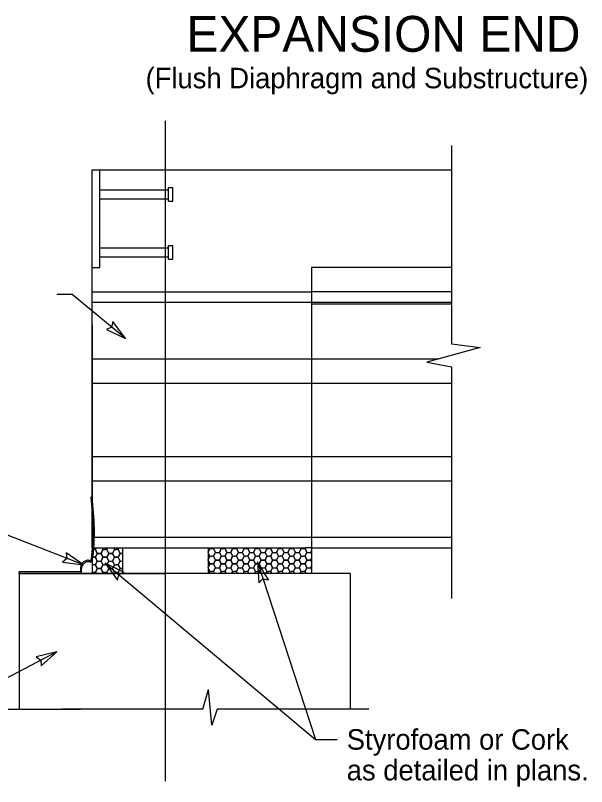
# Model space of a CAD drawing. Extents: x 0 to 36, y 0 to 22.
# Drawn here: x 9.5 to 13.41, y 10.4 to 15.67 of the extents above; entities that cross this region are included whole.
import ezdxf

# ---------------------------------------------------------------- set-up
doc = ezdxf.new("R2010")
doc.units = 0
for name, color, linetype in [('01-Slab', 7, 'Continuous'), ('03-Dimensions', 7, 'Continuous'), ('40-Pattern Areas', 7, 'Continuous'), ('S_PL_BrgPad_PR', 7, 'Continuous'), ('S_PL_CntrLn_PR', 7, 'Continuous'), ('S_PL_Dimens_PR', 7, 'Continuous'), ('S_PL_Hidden_PR', 7, 'Continuous'), ('S_PL_Pattrn_PR', 7, 'Continuous'), ('S_PL_SlabLn_PR', 7, 'Continuous')]:
    doc.layers.add(name, color=color, linetype=linetype)

# ---------------------------------------------------------------- blocks, each defined once
blk = doc.blocks.new('ARHEAD')
at = {"layer": '03-Dimensions'}
blk.add_lwpolyline([(0, 0), (-0.1333, 0.0333), (-0.1167, 0), (-0.1333, -0.0333)], close=True, dxfattribs=at)
blk = doc.blocks.new('Arhead_')
at = {"layer": 'S_PL_Dimens_PR'}
blk.add_lwpolyline([(0, 0), (-0.1573, 0.0393), (-0.1377, 0), (-0.1573, -0.0393)], close=True, dxfattribs=at)

msp = doc.modelspace()

# ---------------------------------------------------------------- linework, layer by layer
at = {"layer": '01-Slab'}
for p, q in [((10.0294, 13.5526), (10.0294, 11.8534)), ((10.0294, 12.0276), (11.4868, 12.0276)), ((9.5294, 11.8534), (9.5294, 10.9255)), ((11.7923, 11.8534), (11.7923, 10.9255))]:
    msp.add_line(p, q, dxfattribs=at)
at = {"layer": '03-Dimensions'}
for points in [[(10.2563, 13.4588), (9.8921, 13.7586), (9.7864, 13.7586)], [(9.9687, 11.9111), (9.3416, 12.1555), (9.2376, 12.1555)], [(9.7868, 11.317), (9.2465, 11.0348), (9.0938, 11.0348)]]:
    msp.add_lwpolyline(points, dxfattribs=at)
at = {"layer": '40-Pattern Areas'}
for p, q in [((12.4868, 14.7789), (12.4868, 13.4217)), ((12.6828, 13.3961), (12.3165, 13.2965)), ((12.4868, 13.4217), (12.6828, 13.3961)), ((12.3165, 13.2965), (12.4868, 13.2653)), ((12.4868, 13.2653), (12.4868, 12.6706)), ((12.4868, 12.6706), (12.4868, 11.6815)), ((10.7844, 10.9255), (10.824, 11.0585)), ((10.8459, 10.8161), (10.824, 11.0585)), ((9.4126, 10.9255), (9.9496, 10.9255)), ((10.7844, 10.9255), (9.8215, 10.9255)), ((10.8843, 10.9255), (10.8459, 10.8161)), ((11.9217, 10.9255), (10.8843, 10.9255))]:
    msp.add_line(p, q, dxfattribs=at)
at = {"layer": 'S_PL_BrgPad_PR'}
msp.add_lwpolyline([(10.2377, 11.8534), (10.2377, 12.0276), (10.821, 12.0276), (10.821, 11.8534)], close=True, dxfattribs=at)
at = {"layer": 'S_PL_CntrLn_PR'}
msp.add_line((10.5294, 10.4325), (10.5294, 14.9456), dxfattribs=at)
at = {"layer": 'S_PL_Dimens_PR'}
for p, q in [((10.1177, 11.9233), (11.5571, 10.7183)), ((11.1584, 11.9317), (11.5571, 10.7183)), ((11.5571, 10.7183), (11.7039, 10.7183))]:
    msp.add_line(p, q, dxfattribs=at)
at = {"layer": 'S_PL_Hidden_PR'}
for p, q in [((10.0814, 13.9441), (10.0814, 14.6109)), ((10.0814, 14.4751), (10.55, 14.4751)), ((10.55, 14.4908), (10.5814, 14.4908)), ((10.55, 14.3969), (10.55, 14.4908)), ((10.5814, 14.3969), (10.5814, 14.4908)), ((10.0814, 14.4128), (10.55, 14.4128)), ((10.55, 14.3969), (10.5814, 14.3969)), ((10.0814, 14.0794), (10.55, 14.0794)), ((10.55, 14.0949), (10.5814, 14.0949)), ((10.55, 14.0011), (10.55, 14.0949)), ((10.5814, 14.0011), (10.5814, 14.0949)), ((10.0814, 14.0169), (10.55, 14.0169)), ((10.55, 14.0011), (10.5814, 14.0011)), ((10.0294, 13.9441), (10.0814, 13.9441)), ((10.0294, 12.0276), (10.0294, 13.7776)), ((10.0294, 13.7776), (10.0294, 13.7776)), ((10.0294, 13.7776), (11.5294, 13.7776)), ((12.4868, 13.7776), (11.5294, 13.7776)), ((12.4868, 13.7047), (10.0294, 13.7047)), ((10.0294, 13.3193), (12.4002, 13.3193)), ((10.0294, 13.1526), (12.4868, 13.1526)), ((10.0294, 12.6526), (12.4868, 12.6526)), ((10.0294, 12.4859), (12.4868, 12.4859)), ((10.0294, 12.1005), (11.5294, 12.1005))]:
    msp.add_line(p, q, dxfattribs=at)
at = {"layer": 'S_PL_Pattrn_PR'}
for p, q in [((10.0504, 12.0158), (10.0563, 12.0276)), ((10.0966, 12.0276), (10.1025, 12.0158)), ((10.1285, 12.0158), (10.1345, 12.0276)), ((10.1747, 12.0276), (10.1806, 12.0158)), ((10.2067, 12.0158), (10.2126, 12.0276)), ((10.8306, 12.0276), (10.8333, 12.0223)), ((10.8333, 12.0223), (10.8463, 12.0223)), ((10.9087, 12.0276), (10.9114, 12.0223)), ((10.9114, 12.0223), (10.9244, 12.0223)), ((10.9869, 12.0276), (10.9895, 12.0223)), ((10.9895, 12.0223), (11.0025, 12.0223)), ((11.065, 12.0276), (11.0676, 12.0223)), ((11.0676, 12.0223), (11.0807, 12.0223)), ((11.1431, 12.0276), (11.1458, 12.0223)), ((11.1458, 12.0223), (11.1588, 12.0223)), ((11.2212, 12.0276), (11.2239, 12.0223)), ((11.2239, 12.0223), (11.2369, 12.0223)), ((11.2994, 12.0276), (11.302, 12.0223)), ((11.302, 12.0223), (11.315, 12.0223)), ((11.3775, 12.0276), (11.3801, 12.0223)), ((11.3801, 12.0223), (11.3932, 12.0223)), ((11.4556, 12.0276), (11.4583, 12.0223)), ((11.4583, 12.0223), (11.4713, 12.0223)), ((11.5294, 12.0276), (11.5294, 11.8534)), ((10.0294, 12.0158), (10.0374, 12.0158)), ((10.0294, 12.0158), (10.0385, 12.0158)), ((10.0504, 12.0158), (10.0374, 12.0158)), ((10.0504, 12.0158), (10.0634, 11.9898)), ((10.1025, 12.0158), (10.1155, 12.0158)), ((10.1285, 12.0158), (10.1155, 12.0158)), ((10.1285, 12.0158), (10.1416, 11.9898)), ((10.1806, 12.0158), (10.1937, 12.0158)), ((10.2067, 12.0158), (10.1937, 12.0158)), ((10.2067, 12.0158), (10.2197, 11.9898)), ((10.2197, 11.9898), (10.2377, 11.9898)), ((10.821, 11.9946), (10.8333, 11.9702)), ((10.821, 11.9458), (10.8333, 11.9702)), ((10.8333, 11.9702), (10.821, 11.9458)), ((10.8333, 11.9702), (10.8463, 11.9702)), ((10.8593, 11.9702), (10.8463, 11.9702)), ((10.8593, 11.9702), (10.8723, 11.9442)), ((10.9114, 11.9702), (10.9244, 11.9702)), ((10.9374, 11.9702), (10.9244, 11.9702)), ((10.9374, 11.9702), (10.9505, 11.9442)), ((10.9895, 11.9702), (11.0025, 11.9702)), ((11.0156, 11.9702), (11.0025, 11.9702)), ((11.0156, 11.9702), (11.0286, 11.9442)), ((11.0676, 11.9702), (11.0807, 11.9702)), ((11.0937, 11.9702), (11.0807, 11.9702)), ((11.0937, 11.9702), (11.1067, 11.9442)), ((11.1458, 11.9702), (11.1588, 11.9702)), ((11.1718, 11.9702), (11.1588, 11.9702)), ((11.1718, 11.9702), (11.1848, 11.9442)), ((11.2239, 11.9702), (11.2369, 11.9702)), ((11.2499, 11.9702), (11.2369, 11.9702)), ((11.2499, 11.9702), (11.263, 11.9442)), ((11.302, 11.9702), (11.315, 11.9702)), ((11.3281, 11.9702), (11.315, 11.9702)), ((11.3281, 11.9702), (11.3411, 11.9442)), ((11.3801, 11.9702), (11.3932, 11.9702)), ((11.4062, 11.9702), (11.3932, 11.9702)), ((11.4062, 11.9702), (11.4192, 11.9442)), ((11.4583, 11.9702), (11.4713, 11.9702)), ((11.4843, 11.9702), (11.4713, 11.9702)), ((11.4843, 11.9702), (11.4973, 11.9442)), ((10.0294, 11.9637), (10.0374, 11.9637)), ((10.0374, 11.9637), (10.0294, 11.9637)), ((10.1025, 11.9637), (10.1155, 11.9637)), ((10.1806, 11.9637), (10.1937, 11.9637)), ((10.2197, 11.9377), (10.2377, 11.9377)), ((10.821, 11.9426), (10.8333, 11.9181)), ((10.8333, 11.9181), (10.8463, 11.9181)), ((10.9114, 11.9181), (10.9244, 11.9181)), ((10.9895, 11.9181), (11.0025, 11.9181)), ((11.0676, 11.9181), (11.0807, 11.9181)), ((11.1458, 11.9181), (11.1588, 11.9181)), ((11.2239, 11.9181), (11.2369, 11.9181)), ((11.302, 11.9181), (11.315, 11.9181)), ((11.3801, 11.9181), (11.3932, 11.9181)), ((11.4583, 11.9181), (11.4713, 11.9181)), ((10.0294, 11.9116), (10.0374, 11.9116)), ((10.0294, 11.9116), (10.0385, 11.9116)), ((10.0294, 11.8595), (10.0385, 11.8595)), ((10.0504, 11.9116), (10.0374, 11.9116)), ((10.0504, 11.9116), (10.0634, 11.8856)), ((10.1025, 11.9116), (10.1155, 11.9116)), ((10.1025, 11.8595), (10.1155, 11.8595)), ((10.1285, 11.9116), (10.1155, 11.9116)), ((10.1285, 11.9116), (10.1416, 11.8856)), ((10.1806, 11.9116), (10.1937, 11.9116)), ((10.1806, 11.8595), (10.1937, 11.8595)), ((10.2067, 11.9116), (10.1937, 11.9116)), ((10.2067, 11.9116), (10.2197, 11.8856)), ((10.2197, 11.8856), (10.2377, 11.8856)), ((10.821, 11.8905), (10.8333, 11.866)), ((10.827, 11.8534), (10.8333, 11.866)), ((10.8333, 11.866), (10.827, 11.8534)), ((10.8333, 11.866), (10.8463, 11.866)), ((10.8593, 11.866), (10.8463, 11.866)), ((10.8656, 11.8534), (10.8593, 11.866)), ((10.8593, 11.866), (10.8656, 11.8534)), ((10.9051, 11.8534), (10.9114, 11.866)), ((10.9114, 11.866), (10.9051, 11.8534)), ((10.9114, 11.866), (10.9244, 11.866)), ((10.9374, 11.866), (10.9244, 11.866)), ((10.9437, 11.8534), (10.9374, 11.866)), ((10.9374, 11.866), (10.9437, 11.8534)), ((10.9832, 11.8534), (10.9895, 11.866)), ((10.9895, 11.866), (10.9832, 11.8534)), ((10.9895, 11.866), (11.0025, 11.866)), ((11.0156, 11.866), (11.0025, 11.866)), ((11.0219, 11.8534), (11.0156, 11.866)), ((11.0156, 11.866), (11.0219, 11.8534)), ((11.0613, 11.8534), (11.0676, 11.866)), ((11.0676, 11.866), (11.0613, 11.8534)), ((11.0676, 11.866), (11.0807, 11.866)), ((11.0937, 11.866), (11.0807, 11.866)), ((11.1, 11.8534), (11.0937, 11.866)), ((11.0937, 11.866), (11.1, 11.8534)), ((11.1395, 11.8534), (11.1458, 11.866)), ((11.1458, 11.866), (11.1395, 11.8534)), ((11.1458, 11.866), (11.1588, 11.866)), ((11.1718, 11.866), (11.1588, 11.866)), ((11.1781, 11.8534), (11.1718, 11.866)), ((11.1718, 11.866), (11.1781, 11.8534)), ((11.2176, 11.8534), (11.2239, 11.866)), ((11.2239, 11.866), (11.2176, 11.8534)), ((11.2239, 11.866), (11.2369, 11.866)), ((11.2499, 11.866), (11.2369, 11.866)), ((11.2562, 11.8534), (11.2499, 11.866)), ((11.2499, 11.866), (11.2562, 11.8534)), ((11.2957, 11.8534), (11.302, 11.866)), ((11.302, 11.866), (11.2957, 11.8534)), ((11.302, 11.866), (11.315, 11.866)), ((11.3281, 11.866), (11.315, 11.866)), ((11.3344, 11.8534), (11.3281, 11.866)), ((11.3281, 11.866), (11.3344, 11.8534)), ((11.3738, 11.8534), (11.3801, 11.866)), ((11.3801, 11.866), (11.3738, 11.8534)), ((11.3801, 11.866), (11.3932, 11.866)), ((11.4062, 11.866), (11.3932, 11.866)), ((11.4125, 11.8534), (11.4062, 11.866)), ((11.4062, 11.866), (11.4125, 11.8534)), ((11.452, 11.8534), (11.4583, 11.866)), ((11.4583, 11.866), (11.452, 11.8534)), ((11.4583, 11.866), (11.4713, 11.866)), ((11.4843, 11.866), (11.4713, 11.866)), ((11.4906, 11.8534), (11.4843, 11.866)), ((11.4843, 11.866), (11.4906, 11.8534)), ((9.5294, 11.8534), (10.5294, 11.8534))]:
    msp.add_line(p, q, dxfattribs=at)
for points in [[(10.821, 11.9979), (10.8333, 12.0223), (10.8306, 12.0276)], [(10.8463, 12.0223), (10.8333, 12.0223), (10.821, 11.9979)], [(10.8463, 12.0223), (10.8593, 12.0223), (10.862, 12.0276)], [(10.8593, 11.9702), (10.8723, 11.9962), (10.8593, 12.0223), (10.8463, 12.0223)], [(10.862, 12.0276), (10.8593, 12.0223), (10.8723, 11.9962)], [(10.8723, 11.9962), (10.8984, 11.9962), (10.9114, 12.0223), (10.9087, 12.0276)], [(10.9244, 12.0223), (10.9114, 12.0223), (10.8984, 11.9962), (10.9114, 11.9702)], [(10.9244, 12.0223), (10.9374, 12.0223), (10.9401, 12.0276)], [(10.9374, 11.9702), (10.9505, 11.9962), (10.9374, 12.0223), (10.9244, 12.0223)], [(10.9401, 12.0276), (10.9374, 12.0223), (10.9505, 11.9962)], [(10.9505, 11.9962), (10.9765, 11.9962), (10.9895, 12.0223), (10.9869, 12.0276)], [(11.0025, 12.0223), (10.9895, 12.0223), (10.9765, 11.9962), (10.9895, 11.9702)], [(11.0025, 12.0223), (11.0156, 12.0223), (11.0182, 12.0276)], [(11.0156, 11.9702), (11.0286, 11.9962), (11.0156, 12.0223), (11.0025, 12.0223)], [(11.0182, 12.0276), (11.0156, 12.0223), (11.0286, 11.9962)], [(11.0286, 11.9962), (11.0546, 11.9962), (11.0676, 12.0223), (11.065, 12.0276)], [(11.0807, 12.0223), (11.0676, 12.0223), (11.0546, 11.9962), (11.0676, 11.9702)], [(11.0807, 12.0223), (11.0937, 12.0223), (11.0963, 12.0276)], [(11.0937, 11.9702), (11.1067, 11.9962), (11.0937, 12.0223), (11.0807, 12.0223)], [(11.0963, 12.0276), (11.0937, 12.0223), (11.1067, 11.9962)], [(11.1067, 11.9962), (11.1327, 11.9962), (11.1458, 12.0223), (11.1431, 12.0276)], [(11.1588, 12.0223), (11.1458, 12.0223), (11.1327, 11.9962), (11.1458, 11.9702)], [(11.1588, 12.0223), (11.1718, 12.0223), (11.1745, 12.0276)], [(11.1718, 11.9702), (11.1848, 11.9962), (11.1718, 12.0223), (11.1588, 12.0223)], [(11.1745, 12.0276), (11.1718, 12.0223), (11.1848, 11.9962)], [(11.1848, 11.9962), (11.2109, 11.9962), (11.2239, 12.0223), (11.2212, 12.0276)], [(11.2369, 12.0223), (11.2239, 12.0223), (11.2109, 11.9962), (11.2239, 11.9702)], [(11.2369, 12.0223), (11.2499, 12.0223), (11.2526, 12.0276)], [(11.2499, 11.9702), (11.263, 11.9962), (11.2499, 12.0223), (11.2369, 12.0223)], [(11.2526, 12.0276), (11.2499, 12.0223), (11.263, 11.9962)], [(11.263, 11.9962), (11.289, 11.9962), (11.302, 12.0223), (11.2994, 12.0276)], [(11.315, 12.0223), (11.302, 12.0223), (11.289, 11.9962), (11.302, 11.9702)], [(11.315, 12.0223), (11.3281, 12.0223), (11.3307, 12.0276)], [(11.3281, 11.9702), (11.3411, 11.9962), (11.3281, 12.0223), (11.315, 12.0223)], [(11.3307, 12.0276), (11.3281, 12.0223), (11.3411, 11.9962)], [(11.3411, 11.9962), (11.3671, 11.9962), (11.3801, 12.0223), (11.3775, 12.0276)], [(11.3932, 12.0223), (11.3801, 12.0223), (11.3671, 11.9962), (11.3801, 11.9702)], [(11.3932, 12.0223), (11.4062, 12.0223), (11.4088, 12.0276)], [(11.4062, 11.9702), (11.4192, 11.9962), (11.4062, 12.0223), (11.3932, 12.0223)], [(11.4088, 12.0276), (11.4062, 12.0223), (11.4192, 11.9962)], [(11.4192, 11.9962), (11.4452, 11.9962), (11.4583, 12.0223), (11.4556, 12.0276)], [(11.4713, 12.0223), (11.4583, 12.0223), (11.4452, 11.9962), (11.4583, 11.9702)], [(11.4713, 12.0223), (11.4843, 12.0223), (11.487, 12.0276)], [(11.4843, 11.9702), (11.4973, 11.9962), (11.4843, 12.0223), (11.4713, 12.0223)], [(11.487, 12.0276), (11.4843, 12.0223), (11.4973, 11.9962)], [(10.0374, 11.9637), (10.0504, 11.9637), (10.0634, 11.9898), (10.0504, 12.0158)], [(10.0634, 11.9377), (10.0895, 11.9377), (10.1025, 11.9637), (10.0895, 11.9898), (10.0634, 11.9898), (10.0504, 11.9637), (10.0634, 11.9377)], [(10.0634, 11.9898), (10.0895, 11.9898), (10.1025, 12.0158)], [(10.1025, 12.0158), (10.0895, 11.9898), (10.1025, 11.9637)], [(10.1155, 11.9637), (10.1285, 11.9637), (10.1416, 11.9898), (10.1285, 12.0158)], [(10.1416, 11.9377), (10.1676, 11.9377), (10.1806, 11.9637), (10.1676, 11.9898), (10.1416, 11.9898), (10.1285, 11.9637), (10.1416, 11.9377)], [(10.1416, 11.9898), (10.1676, 11.9898), (10.1806, 12.0158)], [(10.1806, 12.0158), (10.1676, 11.9898), (10.1806, 11.9637)], [(10.1937, 11.9637), (10.2067, 11.9637), (10.2197, 11.9898), (10.2067, 12.0158)], [(10.2377, 11.9898), (10.2197, 11.9898), (10.2067, 11.9637), (10.2197, 11.9377)], [(10.8463, 11.9181), (10.8593, 11.9181), (10.8723, 11.9442), (10.8593, 11.9702)], [(10.8723, 11.9442), (10.8984, 11.9442), (10.9114, 11.9702)], [(10.9114, 11.9702), (10.8984, 11.9442), (10.9114, 11.9181)], [(10.9244, 11.9181), (10.9374, 11.9181), (10.9505, 11.9442), (10.9374, 11.9702)], [(10.9505, 11.9442), (10.9765, 11.9442), (10.9895, 11.9702)], [(10.9895, 11.9702), (10.9765, 11.9442), (10.9895, 11.9181)], [(11.0025, 11.9181), (11.0156, 11.9181), (11.0286, 11.9442), (11.0156, 11.9702)], [(11.0286, 11.9442), (11.0546, 11.9442), (11.0676, 11.9702)], [(11.0676, 11.9702), (11.0546, 11.9442), (11.0676, 11.9181)], [(11.0807, 11.9181), (11.0937, 11.9181), (11.1067, 11.9442), (11.0937, 11.9702)], [(11.1067, 11.9442), (11.1327, 11.9442), (11.1458, 11.9702)], [(11.1458, 11.9702), (11.1327, 11.9442), (11.1458, 11.9181)], [(11.1588, 11.9181), (11.1718, 11.9181), (11.1848, 11.9442), (11.1718, 11.9702)], [(11.1848, 11.9442), (11.2109, 11.9442), (11.2239, 11.9702)], [(11.2239, 11.9702), (11.2109, 11.9442), (11.2239, 11.9181)], [(11.2369, 11.9181), (11.2499, 11.9181), (11.263, 11.9442), (11.2499, 11.9702)], [(11.263, 11.9442), (11.289, 11.9442), (11.302, 11.9702)], [(11.302, 11.9702), (11.289, 11.9442), (11.302, 11.9181)], [(11.315, 11.9181), (11.3281, 11.9181), (11.3411, 11.9442), (11.3281, 11.9702)], [(11.3411, 11.9442), (11.3671, 11.9442), (11.3801, 11.9702)], [(11.3801, 11.9702), (11.3671, 11.9442), (11.3801, 11.9181)], [(11.3932, 11.9181), (11.4062, 11.9181), (11.4192, 11.9442), (11.4062, 11.9702)], [(11.4192, 11.9442), (11.4452, 11.9442), (11.4583, 11.9702)], [(11.4583, 11.9702), (11.4452, 11.9442), (11.4583, 11.9181)], [(11.4713, 11.9181), (11.4843, 11.9181), (11.4973, 11.9442), (11.4843, 11.9702)], [(11.4973, 11.9962), (11.5234, 11.9962), (11.5294, 12.0083)], [(11.5294, 12.0083), (11.5234, 11.9962), (11.5294, 11.9842)], [(10.0385, 11.9637), (10.0294, 11.9637)], [(10.0504, 11.9116), (10.0634, 11.9377), (10.0504, 11.9637), (10.0374, 11.9637)], [(10.1155, 11.9637), (10.1025, 11.9637), (10.0895, 11.9377), (10.1025, 11.9116)], [(10.1285, 11.9116), (10.1416, 11.9377), (10.1285, 11.9637), (10.1155, 11.9637)], [(10.1937, 11.9637), (10.1806, 11.9637), (10.1676, 11.9377), (10.1806, 11.9116)], [(10.2067, 11.9116), (10.2197, 11.9377), (10.2067, 11.9637), (10.1937, 11.9637)], [(10.821, 11.8937), (10.8333, 11.9181), (10.821, 11.9426)], [(10.8463, 11.9181), (10.8333, 11.9181), (10.821, 11.8937)], [(10.8593, 11.866), (10.8723, 11.8921), (10.8593, 11.9181), (10.8463, 11.9181)], [(10.8723, 11.8921), (10.8984, 11.8921), (10.9114, 11.9181), (10.8984, 11.9442), (10.8723, 11.9442), (10.8593, 11.9181), (10.8723, 11.8921)], [(10.9244, 11.9181), (10.9114, 11.9181), (10.8984, 11.8921), (10.9114, 11.866)], [(10.9374, 11.866), (10.9505, 11.8921), (10.9374, 11.9181), (10.9244, 11.9181)], [(10.9505, 11.8921), (10.9765, 11.8921), (10.9895, 11.9181), (10.9765, 11.9442), (10.9505, 11.9442), (10.9374, 11.9181), (10.9505, 11.8921)], [(11.0025, 11.9181), (10.9895, 11.9181), (10.9765, 11.8921), (10.9895, 11.866)], [(11.0156, 11.866), (11.0286, 11.8921), (11.0156, 11.9181), (11.0025, 11.9181)], [(11.0286, 11.8921), (11.0546, 11.8921), (11.0676, 11.9181), (11.0546, 11.9442), (11.0286, 11.9442), (11.0156, 11.9181), (11.0286, 11.8921)], [(11.0807, 11.9181), (11.0676, 11.9181), (11.0546, 11.8921), (11.0676, 11.866)], [(11.0937, 11.866), (11.1067, 11.8921), (11.0937, 11.9181), (11.0807, 11.9181)], [(11.1067, 11.8921), (11.1327, 11.8921), (11.1458, 11.9181), (11.1327, 11.9442), (11.1067, 11.9442), (11.0937, 11.9181), (11.1067, 11.8921)], [(11.1588, 11.9181), (11.1458, 11.9181), (11.1327, 11.8921), (11.1458, 11.866)], [(11.1718, 11.866), (11.1848, 11.8921), (11.1718, 11.9181), (11.1588, 11.9181)], [(11.1848, 11.8921), (11.2109, 11.8921), (11.2239, 11.9181), (11.2109, 11.9442), (11.1848, 11.9442), (11.1718, 11.9181), (11.1848, 11.8921)], [(11.2369, 11.9181), (11.2239, 11.9181), (11.2109, 11.8921), (11.2239, 11.866)], [(11.2499, 11.866), (11.263, 11.8921), (11.2499, 11.9181), (11.2369, 11.9181)], [(11.263, 11.8921), (11.289, 11.8921), (11.302, 11.9181), (11.289, 11.9442), (11.263, 11.9442), (11.2499, 11.9181), (11.263, 11.8921)], [(11.315, 11.9181), (11.302, 11.9181), (11.289, 11.8921), (11.302, 11.866)], [(11.3281, 11.866), (11.3411, 11.8921), (11.3281, 11.9181), (11.315, 11.9181)], [(11.3411, 11.8921), (11.3671, 11.8921), (11.3801, 11.9181), (11.3671, 11.9442), (11.3411, 11.9442), (11.3281, 11.9181), (11.3411, 11.8921)], [(11.3932, 11.9181), (11.3801, 11.9181), (11.3671, 11.8921), (11.3801, 11.866)], [(11.4062, 11.866), (11.4192, 11.8921), (11.4062, 11.9181), (11.3932, 11.9181)], [(11.4192, 11.8921), (11.4452, 11.8921), (11.4583, 11.9181), (11.4452, 11.9442), (11.4192, 11.9442), (11.4062, 11.9181), (11.4192, 11.8921)], [(11.4713, 11.9181), (11.4583, 11.9181), (11.4452, 11.8921), (11.4583, 11.866)], [(11.4843, 11.866), (11.4973, 11.8921), (11.4843, 11.9181), (11.4713, 11.9181)], [(11.5294, 11.9321), (11.5234, 11.9442), (11.4973, 11.9442), (11.4843, 11.9181), (11.4973, 11.8921)], [(11.4973, 11.9442), (11.5234, 11.9442), (11.5294, 11.9562)], [(11.5294, 11.9562), (11.5234, 11.9442), (11.5294, 11.9321)], [(10.0374, 11.8595), (10.0504, 11.8595), (10.0634, 11.8856), (10.0504, 11.9116)], [(10.0535, 11.8534), (10.0504, 11.8595), (10.0374, 11.8595)], [(10.0995, 11.8534), (10.1025, 11.8595), (10.0895, 11.8856), (10.0634, 11.8856), (10.0504, 11.8595), (10.0535, 11.8534)], [(10.0634, 11.8856), (10.0895, 11.8856), (10.1025, 11.9116)], [(10.1025, 11.9116), (10.0895, 11.8856), (10.1025, 11.8595)], [(10.1155, 11.8595), (10.1025, 11.8595), (10.0995, 11.8534)], [(10.1155, 11.8595), (10.1285, 11.8595), (10.1416, 11.8856), (10.1285, 11.9116)], [(10.1316, 11.8534), (10.1285, 11.8595), (10.1155, 11.8595)], [(10.1776, 11.8534), (10.1806, 11.8595), (10.1676, 11.8856), (10.1416, 11.8856), (10.1285, 11.8595), (10.1316, 11.8534)], [(10.1416, 11.8856), (10.1676, 11.8856), (10.1806, 11.9116)], [(10.1806, 11.9116), (10.1676, 11.8856), (10.1806, 11.8595)], [(10.1937, 11.8595), (10.1806, 11.8595), (10.1776, 11.8534)], [(10.1937, 11.8595), (10.2067, 11.8595), (10.2197, 11.8856), (10.2067, 11.9116)], [(10.2097, 11.8534), (10.2067, 11.8595), (10.1937, 11.8595)], [(10.2377, 11.8856), (10.2197, 11.8856), (10.2067, 11.8595), (10.2097, 11.8534)], [(11.4973, 11.8921), (11.5234, 11.8921), (11.5294, 11.9041)], [(11.5294, 11.9041), (11.5234, 11.8921), (11.5294, 11.8801)]]:
    msp.add_lwpolyline(points, dxfattribs=at)
at = {"layer": 'S_PL_SlabLn_PR'}
for p, q in [((12.4868, 13.9443), (11.5294, 13.9443)), ((11.5294, 13.9443), (11.5294, 12.0276)), ((10.0294, 13.5526), (10.0294, 13.7776)), ((12.4868, 13.6943), (11.5294, 13.6943)), ((10.0294, 12.3749), (10.019, 12.3749)), ((11.5294, 12.1005), (12.4868, 12.1005)), ((11.5294, 12.0276), (11.4868, 12.0276)), ((11.5294, 12.0276), (12.4868, 12.0276)), ((9.9504, 11.8629), (9.5294, 11.8629)), ((9.5294, 11.8534), (9.5294, 11.8629)), ((11.7923, 11.8534), (9.5294, 11.8534)), ((9.5342, 11.8534), (9.9568, 11.8534))]:
    msp.add_line(p, q, dxfattribs=at)
msp.add_lwpolyline([(10.0294, 13.7776), (10.0294, 14.6109), (12.4868, 14.6109)], dxfattribs=at)
for points in [[(10.019, 12.3749), (10.019, 11.9427), (10.0182, 11.9405), (10.0163, 11.9398), (10.0099, 11.9408), (10.0022, 11.9428), (9.9985, 11.9432), (9.9955, 11.9427), (9.9903, 11.9406), (9.985, 11.9386), (9.9748, 11.934), (9.9652, 11.9277), (9.9609, 11.9235), (9.9589, 11.9211), (9.957, 11.9185), (9.9514, 11.9065), (9.9493, 11.8944), (9.9493, 11.8822), (9.9501, 11.8702), (9.9504, 11.8629)], [(9.9568, 11.8534), (9.9558, 11.8711), (9.957, 11.8904), (9.9593, 11.9), (9.9612, 11.9049), (9.9637, 11.9097), (9.9697, 11.9177), (9.9768, 11.924), (9.9846, 11.929), (9.9926, 11.9336), (10.0028, 11.935), (10.0149, 11.9331), (10.0251, 11.9324), (10.0282, 11.9339), (10.0294, 11.9374), (10.0294, 12.3749)]]:
    msp.add_spline(points, degree=3, dxfattribs=at)

# ---------------------------------------------------------------- block references
at = {"layer": '03-Dimensions'}
for p, xscale, yscale, rotation in [((10.2563, 13.4588), 1.05, 1.0499999999999998, -39.4653819916835), ((9.9687, 11.9111), 1.05, 1.0500000000000003, -21.29349498393234), ((9.7868, 11.317), 1.0500000000000003, 1.0500000000000005, 27.57398795574326)]:
    msp.add_blockref('ARHEAD', p, dxfattribs=dict(at, xscale=xscale, yscale=yscale, rotation=rotation))
at = {"layer": 'S_PL_Dimens_PR'}
for p, xscale, yscale, rotation in [((10.1177, 11.9233), 0.8898305084745765, 0.8898305084745763, 140.0650130302493), ((11.1584, 11.9317), 0.8898305084745762, 0.8898305084745762, 108.18791890841909)]:
    msp.add_blockref('Arhead_', p, dxfattribs=dict(at, xscale=xscale, yscale=yscale, rotation=rotation))

# ---------------------------------------------------------------- texts
for s, height, p in [('EXPANSION END', 0.245, (10.6739, 15.4182)), ('(Flush Diaphragm and Substructure)', 0.14, (10.3939, 15.1689)), ('Styrofoam or Cork', 0.14, (11.7698, 10.6483)), ('as detailed in plans.', 0.14, (11.7698, 10.4383))]:
    msp.add_text(s, height=height, dxfattribs=at).set_placement(p)

doc.saveas('drawing.dxf')
